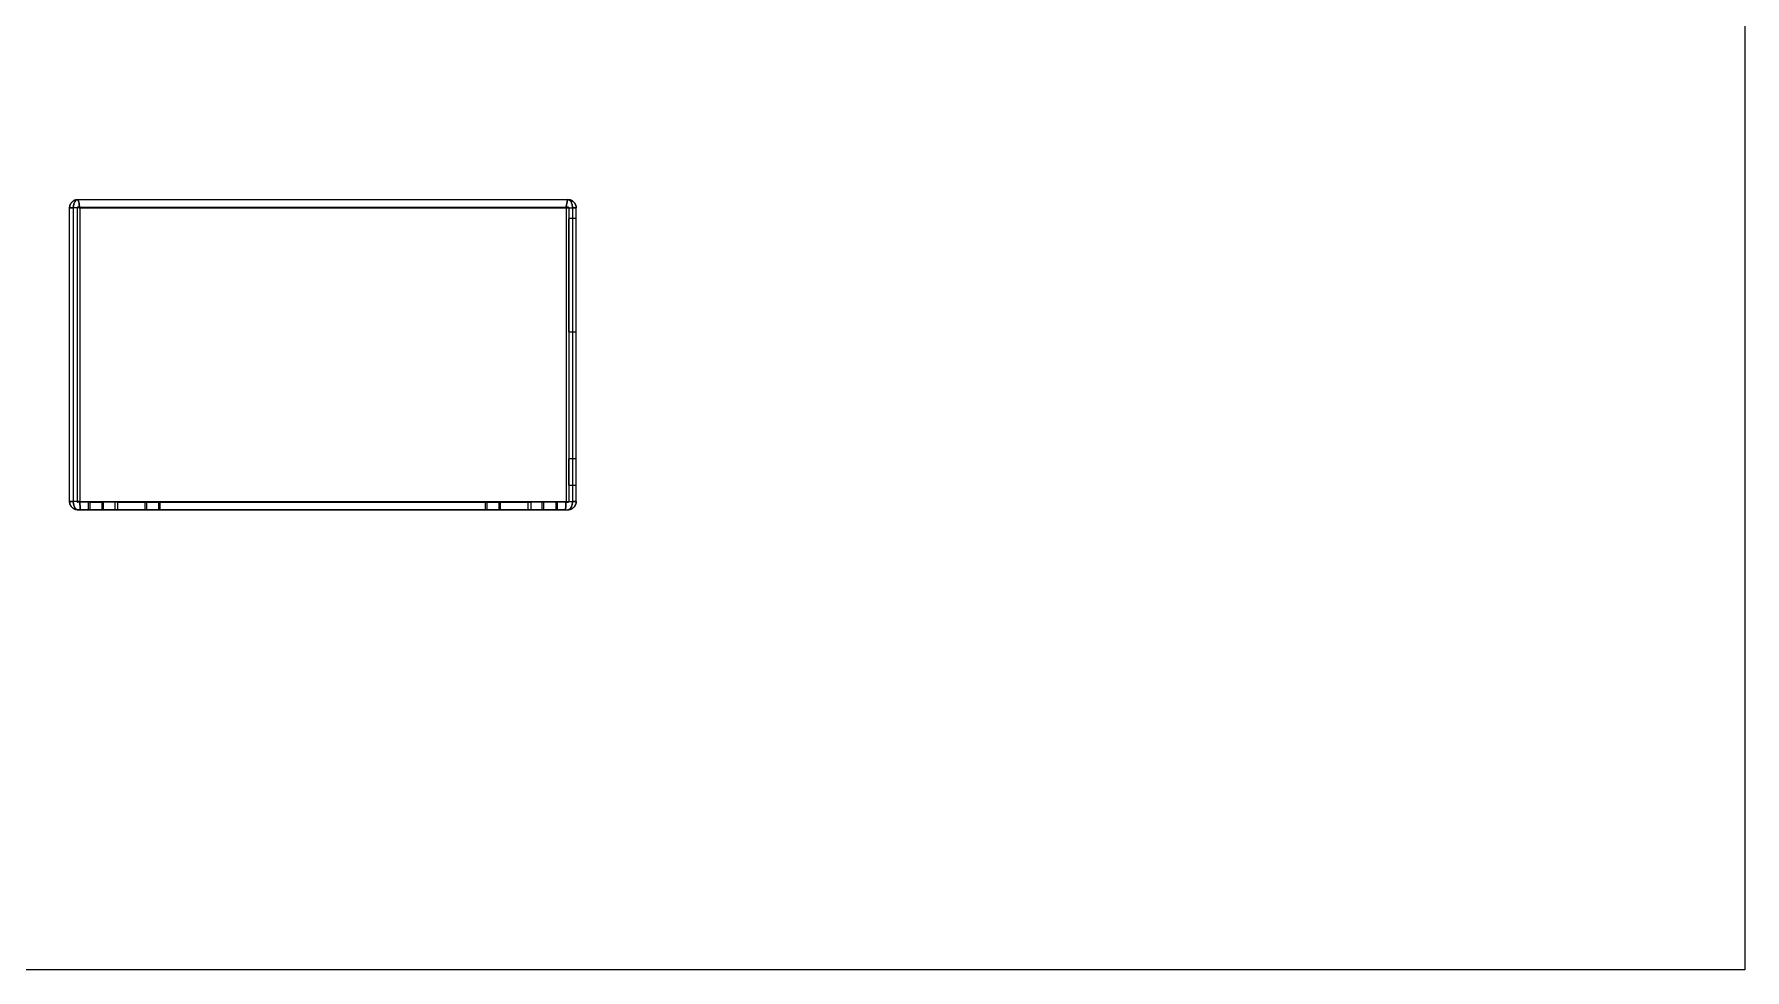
# Model space of a CAD drawing. Extents: x 315 to 565, y 50 to 191.
# Drawn here: x 474.8 to 565.3, y 50 to 99.5 of the extents above; entities that cross this region are included whole.
import ezdxf

# ---------------------------------------------------------------- set-up
doc = ezdxf.new("R2010")
doc.units = 0
doc.layers.get('0').update_dxf_attribs({"linetype": 'CONTINUOUS'})

msp = doc.modelspace()

# ---------------------------------------------------------------- linework, layer by layer
at = {"color": 7, "linetype": 'Continuous'}
for p, q in [((477.12257817, 90.75656723), (503.04257817, 90.75656723)), ((476.68257817, 74.79656723), (476.68257817, 90.31656723)), ((476.68257817, 90.31656723), (476.88257817, 90.31656723)), ((476.88257817, 90.31656723), (476.68257817, 90.31656723)), ((477.22399953, 90.31656723), (476.88257817, 90.31656723)), ((476.88257817, 90.31656723), (476.88257817, 74.79656723)), ((477.08257817, 90.31656723), (477.08257817, 74.79656723)), ((477.22399953, 90.31656723), (477.08257817, 90.31656723)), ((477.12257817, 90.35656723), (503.04257817, 90.35656723)), ((477.22399953, 90.31656723), (502.94115682, 90.31656723)), ((477.22399953, 90.31656723), (477.22399953, 74.79656723)), ((502.94115682, 90.31656723), (502.94115682, 74.79656723)), ((502.94115682, 90.31656723), (503.28257817, 90.31656723)), ((502.94115682, 90.31656723), (503.08257817, 90.31656723)), ((503.08257817, 90.31656723), (503.08257817, 74.79656723)), ((503.48257817, 89.75656723), (503.08257817, 89.75656723)), ((503.08257817, 83.75656723), (503.08257817, 89.74776463)), ((503.28257817, 90.31656723), (503.28257817, 74.79656723)), ((503.48257817, 90.31656723), (503.28257817, 90.31656723)), ((503.28257817, 90.31656723), (503.48257817, 90.31656723)), ((503.48257817, 74.79656723), (503.48257817, 90.31656723)), ((503.48257817, 83.75656723), (503.48257817, 89.74776463)), ((503.08257817, 83.75656723), (503.48257817, 83.75656723)), ((503.48257817, 77.05656723), (503.08257817, 77.05656723)), ((503.48257817, 77.05656723), (503.08257817, 77.05656723)), ((503.48257817, 77.05656723), (503.08257817, 77.05656723)), ((503.08257817, 75.65656723), (503.08257817, 77.04702014)), ((503.08257817, 75.65656723), (503.08257817, 77.04702014)), ((503.08257817, 75.65656723), (503.08257817, 77.04702014)), ((503.48257817, 75.65656723), (503.48257817, 77.04702014)), ((503.48257817, 75.65656723), (503.48257817, 77.04702014)), ((503.48257817, 75.65656723), (503.48257817, 77.04702014)), ((503.08257817, 75.65656723), (503.48257817, 75.65656723)), ((503.08257817, 75.65656723), (503.48257817, 75.65656723)), ((503.08257817, 75.65656723), (503.48257817, 75.65656723)), ((476.68257817, 74.79656723), (476.88257817, 74.79656723)), ((476.88257817, 74.79656723), (476.68257817, 74.79656723)), ((477.22399953, 74.79656723), (476.88257817, 74.79656723)), ((477.22399953, 74.79656723), (477.08257817, 74.79656723)), ((479.08257817, 74.75656723), (477.12257817, 74.75656723)), ((477.26399953, 74.75656723), (477.12257817, 74.75656723)), ((477.12257817, 74.35656723), (479.08257817, 74.35656723)), ((477.26399953, 74.35656723), (477.12257817, 74.35656723)), ((477.22399953, 74.79656723), (502.94115682, 74.79656723)), ((502.90115682, 74.75656723), (477.26399953, 74.75656723)), ((479.22399953, 74.75656723), (477.26399953, 74.75656723)), ((477.26399953, 74.35656723), (479.22399953, 74.35656723)), ((502.90115682, 74.35656723), (477.26399953, 74.35656723)), ((477.68257817, 74.35656723), (477.68257817, 74.75656723)), ((477.68257817, 74.35656723), (477.68257817, 74.75656723)), ((477.68257817, 74.35656723), (477.68257817, 74.75656723)), ((477.75257817, 74.75656723), (477.75257817, 74.35656723)), ((477.75257817, 74.75656723), (477.75257817, 74.35656723)), ((477.75257817, 74.75656723), (477.75257817, 74.35656723)), ((477.75257817, 74.75656723), (478.41257817, 74.75656723)), ((477.75257817, 74.75656723), (478.41257817, 74.75656723)), ((477.75257817, 74.75656723), (478.41257817, 74.75656723)), ((477.75257817, 74.35656723), (478.41257817, 74.35656723)), ((477.75257817, 74.35656723), (478.41257817, 74.35656723)), ((477.75257817, 74.35656723), (478.41257817, 74.35656723)), ((478.41257817, 74.35656723), (478.41257817, 74.75656723)), ((478.41257817, 74.35656723), (478.41257817, 74.75656723)), ((478.41257817, 74.35656723), (478.41257817, 74.75656723)), ((478.48257817, 74.35656723), (478.48257817, 74.75656723)), ((478.48257817, 74.35656723), (478.48257817, 74.75656723)), ((478.48257817, 74.35656723), (478.48257817, 74.75656723)), ((479.08257817, 74.75656723), (479.08257817, 74.35656723)), ((479.22399953, 74.75656723), (479.08257817, 74.75656723)), ((479.22399953, 74.35656723), (479.08257817, 74.35656723)), ((479.22399953, 74.75656723), (500.94115682, 74.75656723)), ((479.22399953, 74.75656723), (479.22399953, 74.35656723)), ((479.22399953, 74.35656723), (500.94115682, 74.35656723)), ((480.68257817, 74.35656723), (480.68257817, 74.75656723)), ((480.68257817, 74.35656723), (480.68257817, 74.75656723)), ((480.75257817, 74.75656723), (480.75257817, 74.35656723)), ((480.75257817, 74.75656723), (480.75257817, 74.35656723)), ((480.75257817, 74.75656723), (481.41257817, 74.75656723)), ((480.75257817, 74.75656723), (481.41257817, 74.75656723)), ((480.75257817, 74.35656723), (481.41257817, 74.35656723)), ((480.75257817, 74.35656723), (481.41257817, 74.35656723)), ((481.41257817, 74.35656723), (481.41257817, 74.75656723)), ((481.41257817, 74.35656723), (481.41257817, 74.75656723)), ((481.48257817, 74.35656723), (481.48257817, 74.75656723)), ((481.48257817, 74.35656723), (481.48257817, 74.75656723)), ((498.68257817, 74.35656723), (498.68257817, 74.75656723)), ((498.68257817, 74.35656723), (498.68257817, 74.75656723)), ((498.75257817, 74.75656723), (498.75257817, 74.35656723)), ((498.75257817, 74.75656723), (498.75257817, 74.35656723)), ((498.75257817, 74.75656723), (499.41257817, 74.75656723)), ((498.75257817, 74.75656723), (499.41257817, 74.75656723)), ((498.75257817, 74.35656723), (499.41257817, 74.35656723)), ((498.75257817, 74.35656723), (499.41257817, 74.35656723)), ((499.41257817, 74.35656723), (499.41257817, 74.75656723)), ((499.41257817, 74.35656723), (499.41257817, 74.75656723)), ((499.48257817, 74.35656723), (499.48257817, 74.75656723)), ((499.48257817, 74.35656723), (499.48257817, 74.75656723)), ((502.90115682, 74.75656723), (500.94115682, 74.75656723)), ((500.94115682, 74.35656723), (500.94115682, 74.75656723)), ((500.94115682, 74.75656723), (501.08257817, 74.75656723)), ((500.94115682, 74.35656723), (502.90115682, 74.35656723)), ((500.94115682, 74.35656723), (501.08257817, 74.35656723)), ((503.04257817, 74.75656723), (501.08257817, 74.75656723)), ((501.08257817, 74.75656723), (501.08257817, 74.35656723)), ((501.08257817, 74.35656723), (503.04257817, 74.35656723)), ((501.68257817, 74.35656723), (501.68257817, 74.75656723)), ((501.68257817, 74.35656723), (501.68257817, 74.75656723)), ((501.68257817, 74.35656723), (501.68257817, 74.75656723)), ((501.75257817, 74.75656723), (501.75257817, 74.35656723)), ((501.75257817, 74.75656723), (501.75257817, 74.35656723)), ((501.75257817, 74.75656723), (501.75257817, 74.35656723)), ((502.41257817, 74.75656723), (501.75257817, 74.75656723)), ((502.41257817, 74.75656723), (501.75257817, 74.75656723)), ((502.41257817, 74.75656723), (501.75257817, 74.75656723)), ((501.75257817, 74.35656723), (502.41257817, 74.35656723)), ((501.75257817, 74.35656723), (502.41257817, 74.35656723)), ((501.75257817, 74.35656723), (502.41257817, 74.35656723)), ((502.41257817, 74.35656723), (502.41257817, 74.75656723)), ((502.41257817, 74.35656723), (502.41257817, 74.75656723)), ((502.41257817, 74.35656723), (502.41257817, 74.75656723)), ((502.48257817, 74.35656723), (502.48257817, 74.75656723)), ((502.48257817, 74.35656723), (502.48257817, 74.75656723)), ((502.48257817, 74.35656723), (502.48257817, 74.75656723)), ((502.90115682, 74.75656723), (503.04257817, 74.75656723)), ((502.90115682, 74.35656723), (503.04257817, 74.35656723)), ((502.94115682, 74.79656723), (503.28257817, 74.79656723)), ((502.94115682, 74.79656723), (503.08257817, 74.79656723)), ((503.48257817, 74.79656723), (503.28257817, 74.79656723)), ((503.28257817, 74.79656723), (503.48257817, 74.79656723))]:
    msp.add_line(p, q, dxfattribs=at)
msp.add_lwpolyline([(314.63099526, 190.66092236), (565.27785254, 190.66092236), (565.27785254, 50.02356472), (314.63099526, 50.02356472)], close=True)
for points, knots in [([(476.68257817, 90.31656723), (476.68257817, 90.34742778), (476.685876, 90.37833454), (476.69874894, 90.43862328), (476.70812342, 90.46732501), (476.73236176, 90.52203872), (476.74739793, 90.54825904), (476.78165337, 90.59624871), (476.80068044, 90.61789289), (476.84218254, 90.65682897), (476.86476185, 90.67419015), (476.9123829, 90.70411101), (476.93708542, 90.7165022), (477.01368631, 90.7463758), (477.06826625, 90.75656723), (477.12257817, 90.75656723)], [0, 0, 0, 0, 0.125, 0.125, 0.25, 0.25, 0.375, 0.375, 0.5, 0.5, 0.625, 0.625, 0.75, 0.75, 1, 1, 1, 1]), ([(477.12257817, 90.75656723), (477.06799525, 90.75656723), (477.01511604, 90.74679566), (476.91199187, 90.70685121), (476.86358631, 90.676773), (476.78038328, 90.59898525), (476.74458376, 90.54957508), (476.69602709, 90.44007218), (476.68257817, 90.3785963), (476.68257817, 90.31656723)], [0, 0, 0, 0, 0.25, 0.25, 0.5, 0.5, 0.75, 0.75, 1, 1, 1, 1]), ([(477.12257817, 90.75656723), (477.09311088, 90.75656723), (477.06371677, 90.74679566), (477.00786872, 90.70685121), (476.98113388, 90.676773), (476.9360099, 90.59898525), (476.91628763, 90.54957508), (476.88998561, 90.44007218), (476.88257864, 90.3785963), (476.88257817, 90.31656723)], [0, 0, 0, 0, 0.25, 0.25, 0.5, 0.5, 0.75, 0.75, 1, 1, 1, 1]), ([(476.88257817, 90.31656723), (476.8825784, 90.34742778), (476.88437433, 90.37833454), (476.89143273, 90.43862328), (476.89653824, 90.46732501), (476.90966694, 90.52203872), (476.91792074, 90.54825904), (476.93669737, 90.59624871), (476.94702041, 90.61789289), (476.96952328, 90.65682897), (476.98192284, 90.67419015), (477.00802747, 90.70411101), (477.02146297, 90.7165022), (477.0629336, 90.7463758), (477.09325718, 90.75656723), (477.12257817, 90.75656723)], [0, 0, 0, 0, 0.125, 0.125, 0.25, 0.25, 0.375, 0.375, 0.5, 0.5, 0.625, 0.625, 0.75, 0.75, 1, 1, 1, 1]), ([(503.48257817, 90.31656723), (503.48257817, 90.34742778), (503.47928034, 90.37833454), (503.4664074, 90.43862328), (503.45703293, 90.46732501), (503.43279459, 90.52203872), (503.41775842, 90.54825904), (503.38350298, 90.59624871), (503.36447591, 90.61789289), (503.32297381, 90.65682897), (503.3003945, 90.67419015), (503.25277345, 90.70411101), (503.22807093, 90.7165022), (503.15147003, 90.7463758), (503.0968901, 90.75656723), (503.04257817, 90.75656723)], [0, 0, 0, 0, 0.125, 0.125, 0.25, 0.25, 0.375, 0.375, 0.5, 0.5, 0.625, 0.625, 0.75, 0.75, 1, 1, 1, 1]), ([(503.04257817, 90.75656723), (503.07204547, 90.75656723), (503.10143958, 90.74679566), (503.15728763, 90.70685121), (503.18402247, 90.676773), (503.22914645, 90.59898525), (503.24886872, 90.54957508), (503.27517074, 90.44007218), (503.28257771, 90.3785963), (503.28257817, 90.31656723)], [0, 0, 0, 0, 0.25, 0.25, 0.5, 0.5, 0.75, 0.75, 1, 1, 1, 1]), ([(503.28257817, 90.31656723), (503.28257794, 90.34742778), (503.28078202, 90.37833454), (503.27372362, 90.43862328), (503.26861811, 90.46732501), (503.25548941, 90.52203872), (503.24723561, 90.54825904), (503.22845898, 90.59624871), (503.21813593, 90.61789289), (503.19563307, 90.65682897), (503.18323351, 90.67419015), (503.15712888, 90.70411101), (503.14369337, 90.7165022), (503.10222275, 90.7463758), (503.07189917, 90.75656723), (503.04257817, 90.75656723)], [0, 0, 0, 0, 0.125, 0.125, 0.25, 0.25, 0.375, 0.375, 0.5, 0.5, 0.625, 0.625, 0.75, 0.75, 1, 1, 1, 1]), ([(503.04257817, 90.75656723), (503.0971611, 90.75656723), (503.15004031, 90.74679566), (503.25316448, 90.70685121), (503.30157004, 90.676773), (503.38477307, 90.59898525), (503.42057259, 90.54957508), (503.46912926, 90.44007218), (503.48257817, 90.3785963), (503.48257817, 90.31656723)], [0, 0, 0, 0, 0.25, 0.25, 0.5, 0.5, 0.75, 0.75, 1, 1, 1, 1]), ([(477.08257817, 90.31656723), (477.08257817, 90.32945889), (477.08899528, 90.34060204), (477.10449745, 90.35358036), (477.11361428, 90.35656723), (477.12257817, 90.35656723)], [0, 0, 0, 0, 0.5, 0.5, 1, 1, 1, 1]), ([(477.08257817, 90.31656723), (477.08257817, 90.32945889), (477.08899528, 90.34060204), (477.10449745, 90.35358036), (477.11361428, 90.35656723), (477.12257817, 90.35656723)], [0, 0, 0, 0, 0.5, 0.5, 1, 1, 1, 1]), ([(503.08257817, 90.31656723), (503.08257817, 90.32945889), (503.07616107, 90.34060204), (503.0606589, 90.35358036), (503.05154207, 90.35656723), (503.04257817, 90.35656723)], [0, 0, 0, 0, 0.5, 0.5, 1, 1, 1, 1]), ([(503.08257817, 90.31656723), (503.08257817, 90.32945889), (503.07616107, 90.34060204), (503.0606589, 90.35358036), (503.05154207, 90.35656723), (503.04257817, 90.35656723)], [0, 0, 0, 0, 0.5, 0.5, 1, 1, 1, 1]), ([(477.12257817, 74.35656723), (477.06799525, 74.35656723), (477.01511604, 74.3663388), (476.91199187, 74.40628324), (476.86358631, 74.43636145), (476.78038328, 74.51414921), (476.74458376, 74.56355938), (476.69602709, 74.67306227), (476.68257817, 74.73453815), (476.68257817, 74.79656723)], [0, 0, 0, 0, 0.25, 0.25, 0.5, 0.5, 0.75, 0.75, 1, 1, 1, 1]), ([(476.68257817, 74.79656723), (476.68257817, 74.76570667), (476.685876, 74.73479991), (476.69874894, 74.67451118), (476.70812342, 74.64580945), (476.73236176, 74.59109573), (476.74739793, 74.56487541), (476.78165337, 74.51688574), (476.80068044, 74.49524157), (476.84218254, 74.45630548), (476.86476185, 74.43894431), (476.9123829, 74.40902344), (476.93708542, 74.39663225), (477.01368631, 74.36675865), (477.06826625, 74.35656723), (477.12257817, 74.35656723)], [0, 0, 0, 0, 0.125, 0.125, 0.25, 0.25, 0.375, 0.375, 0.5, 0.5, 0.625, 0.625, 0.75, 0.75, 1, 1, 1, 1]), ([(476.88257817, 74.79656723), (476.8825784, 74.76570667), (476.88437433, 74.73479991), (476.89143273, 74.67451118), (476.89653824, 74.64580945), (476.90966694, 74.59109573), (476.91792074, 74.56487541), (476.93669737, 74.51688574), (476.94702041, 74.49524157), (476.96952328, 74.45630548), (476.98192284, 74.43894431), (477.00802747, 74.40902344), (477.02146297, 74.39663225), (477.0629336, 74.36675865), (477.09325718, 74.35656723), (477.12257817, 74.35656723)], [0, 0, 0, 0, 0.125, 0.125, 0.25, 0.25, 0.375, 0.375, 0.5, 0.5, 0.625, 0.625, 0.75, 0.75, 1, 1, 1, 1]), ([(477.12257817, 74.35656723), (477.09311088, 74.35656723), (477.06371677, 74.3663388), (477.00786872, 74.40628324), (476.98113388, 74.43636145), (476.9360099, 74.51414921), (476.91628763, 74.56355938), (476.88998561, 74.67306227), (476.88257864, 74.73453815), (476.88257817, 74.79656723)], [0, 0, 0, 0, 0.25, 0.25, 0.5, 0.5, 0.75, 0.75, 1, 1, 1, 1]), ([(477.08257817, 74.79656723), (477.08257817, 74.78367595), (477.08899489, 74.77253304), (477.10449645, 74.75955463), (477.11361455, 74.75656723), (477.12257817, 74.75656723)], [0, 0, 0, 0, 0.5, 0.5, 1, 1, 1, 1]), ([(477.08257817, 74.79656723), (477.08257817, 74.78367595), (477.08899489, 74.77253304), (477.10449645, 74.75955463), (477.11361455, 74.75656723), (477.12257817, 74.75656723)], [0, 0, 0, 0, 0.5, 0.5, 1, 1, 1, 1]), ([(503.08257817, 74.79656723), (503.08257817, 74.78367556), (503.07616107, 74.77253241), (503.0606589, 74.75955409), (503.05154207, 74.75656723), (503.04257817, 74.75656723)], [0, 0, 0, 0, 0.5, 0.5, 1, 1, 1, 1]), ([(503.04257817, 74.35656723), (503.0971611, 74.35656723), (503.15004031, 74.3663388), (503.25316448, 74.40628324), (503.30157004, 74.43636145), (503.38477307, 74.51414921), (503.42057259, 74.56355938), (503.46912926, 74.67306227), (503.48257817, 74.73453815), (503.48257817, 74.79656723)], [0, 0, 0, 0, 0.25, 0.25, 0.5, 0.5, 0.75, 0.75, 1, 1, 1, 1]), ([(503.28257817, 74.79656723), (503.28257794, 74.76570667), (503.28078202, 74.73479991), (503.27372362, 74.67451118), (503.26861811, 74.64580945), (503.25548941, 74.59109573), (503.24723561, 74.56487541), (503.22845898, 74.51688574), (503.21813593, 74.49524157), (503.19563307, 74.45630548), (503.18323351, 74.43894431), (503.15712888, 74.40902344), (503.14369337, 74.39663225), (503.10222275, 74.36675865), (503.07189917, 74.35656723), (503.04257817, 74.35656723)], [0, 0, 0, 0, 0.125, 0.125, 0.25, 0.25, 0.375, 0.375, 0.5, 0.5, 0.625, 0.625, 0.75, 0.75, 1, 1, 1, 1]), ([(503.08257817, 74.79656723), (503.08257817, 74.78367595), (503.07616146, 74.77253304), (503.0606599, 74.75955463), (503.0515418, 74.75656723), (503.04257817, 74.75656723)], [0, 0, 0, 0, 0.5, 0.5, 1, 1, 1, 1]), ([(503.04257817, 74.35656723), (503.07204547, 74.35656723), (503.10143958, 74.3663388), (503.15728763, 74.40628324), (503.18402247, 74.43636145), (503.22914645, 74.51414921), (503.24886872, 74.56355938), (503.27517074, 74.67306227), (503.28257771, 74.73453815), (503.28257817, 74.79656723)], [0, 0, 0, 0, 0.25, 0.25, 0.5, 0.5, 0.75, 0.75, 1, 1, 1, 1]), ([(503.48257817, 74.79656723), (503.48257817, 74.76570667), (503.47928034, 74.73479991), (503.4664074, 74.67451118), (503.45703293, 74.64580945), (503.43279459, 74.59109573), (503.41775842, 74.56487541), (503.38350298, 74.51688574), (503.36447591, 74.49524157), (503.32297381, 74.45630548), (503.3003945, 74.43894431), (503.25277345, 74.40902344), (503.22807093, 74.39663225), (503.15147003, 74.36675865), (503.0968901, 74.35656723), (503.04257817, 74.35656723)], [0, 0, 0, 0, 0.125, 0.125, 0.25, 0.25, 0.375, 0.375, 0.5, 0.5, 0.625, 0.625, 0.75, 0.75, 1, 1, 1, 1])]:
    msp.add_open_spline(points, degree=3, knots=knots, dxfattribs=at)
for points in [[(476.71607118, 90.48494794), (476.6940302, 90.43173629), (476.68257817, 90.37416309), (476.68257817, 90.31656723)], [(476.68257817, 90.31656723), (476.68257817, 90.37416309), (476.6940302, 90.43173629), (476.71607118, 90.48494794)], [(476.71607118, 90.48494794), (476.73811216, 90.53815958), (476.77072476, 90.58696778), (476.81145119, 90.62769421)], [(476.81145119, 90.62769421), (476.77072476, 90.58696778), (476.73811216, 90.53815958), (476.71607118, 90.48494794)], [(476.81145119, 90.62769421), (476.85217762, 90.66842064), (476.90098582, 90.70103324), (476.95419746, 90.72307422)], [(476.95419746, 90.72307422), (476.90098582, 90.70103324), (476.85217762, 90.66842064), (476.81145119, 90.62769421)], [(476.95419746, 90.72307422), (477.00740911, 90.7451152), (477.06498231, 90.75656723), (477.12257817, 90.75656723)], [(477.12257817, 90.75656723), (477.06498231, 90.75656723), (477.00740911, 90.7451152), (476.95419746, 90.72307422)], [(477.12257817, 90.75656723), (477.13102995, 90.75656723), (477.13948173, 90.7451152), (477.14793351, 90.72307422)], [(477.14793351, 90.72307422), (477.13948173, 90.7451152), (477.13102995, 90.75656723), (477.12257817, 90.75656723)], [(477.14793351, 90.72307422), (477.15638529, 90.70103324), (477.16483707, 90.66842064), (477.17328885, 90.62769421)], [(477.17328885, 90.62769421), (477.16483707, 90.66842064), (477.15638529, 90.70103324), (477.14793351, 90.72307422)], [(477.17328885, 90.62769421), (477.18174063, 90.58696778), (477.19019241, 90.53815958), (477.19864419, 90.48494794)], [(477.19864419, 90.48494794), (477.19019241, 90.53815958), (477.18174063, 90.58696778), (477.17328885, 90.62769421)], [(477.19864419, 90.48494794), (477.20709597, 90.43173629), (477.21554775, 90.37416309), (477.22399953, 90.31656723)], [(477.22399953, 90.31656723), (477.21554775, 90.37416309), (477.20709597, 90.43173629), (477.19864419, 90.48494794)], [(502.94115682, 90.31656723), (502.9496086, 90.37416309), (502.95806038, 90.43173629), (502.96651216, 90.48494794)], [(502.96651216, 90.48494794), (502.95806038, 90.43173629), (502.9496086, 90.37416309), (502.94115682, 90.31656723)], [(502.96651216, 90.48494794), (502.97496394, 90.53815958), (502.98341572, 90.58696778), (502.9918675, 90.62769421)], [(502.9918675, 90.62769421), (502.98341572, 90.58696778), (502.97496394, 90.53815958), (502.96651216, 90.48494794)], [(502.9918675, 90.62769421), (503.00031928, 90.66842064), (503.00877106, 90.70103324), (503.01722284, 90.72307422)], [(503.01722284, 90.72307422), (503.00877106, 90.70103324), (503.00031928, 90.66842064), (502.9918675, 90.62769421)], [(503.01722284, 90.72307422), (503.02567462, 90.7451152), (503.03412639, 90.75656723), (503.04257817, 90.75656723)], [(503.04257817, 90.75656723), (503.03412639, 90.75656723), (503.02567462, 90.7451152), (503.01722284, 90.72307422)], [(503.21095888, 90.72307422), (503.15774724, 90.7451152), (503.10017404, 90.75656723), (503.04257817, 90.75656723)], [(503.04257817, 90.75656723), (503.10017404, 90.75656723), (503.15774724, 90.7451152), (503.21095888, 90.72307422)], [(503.35370516, 90.62769421), (503.31297873, 90.66842064), (503.26417053, 90.70103324), (503.21095888, 90.72307422)], [(503.21095888, 90.72307422), (503.26417053, 90.70103324), (503.31297873, 90.66842064), (503.35370516, 90.62769421)], [(503.44908517, 90.48494794), (503.42704419, 90.53815958), (503.39443159, 90.58696778), (503.35370516, 90.62769421)], [(503.35370516, 90.62769421), (503.39443159, 90.58696778), (503.42704419, 90.53815958), (503.44908517, 90.48494794)], [(503.44908517, 90.48494794), (503.47112615, 90.43173629), (503.48257817, 90.37416309), (503.48257817, 90.31656723)], [(503.48257817, 90.31656723), (503.48257817, 90.37416309), (503.47112615, 90.43173629), (503.44908517, 90.48494794)], [(477.08257817, 90.31656723), (477.08257817, 90.32180321), (477.08361927, 90.32703714), (477.08562299, 90.33187456)], [(477.08334662, 90.32437009), (477.08283597, 90.32180264), (477.08257817, 90.31918497), (477.08257817, 90.31656723)], [(477.08526654, 90.33098394), (477.08443813, 90.32883995), (477.08379498, 90.32662441), (477.08334662, 90.32437009)], [(477.08562299, 90.33187456), (477.08550062, 90.33157913), (477.08538179, 90.33128223), (477.08526654, 90.33098394)], [(477.09498395, 90.34552511), (477.09096066, 90.34169128), (477.08774973, 90.33700897), (477.08562299, 90.33187456)], [(477.08562299, 90.33187456), (477.08662491, 90.33429341), (477.08786505, 90.33661351), (477.08931963, 90.3387904)], [(477.08931963, 90.3387904), (477.09059902, 90.34070509), (477.09204414, 90.342509), (477.09363354, 90.34417535)], [(477.09363354, 90.34417535), (477.09757139, 90.34830383), (477.10240358, 90.35157489), (477.10769955, 90.35369709)], [(477.10035483, 90.34982565), (477.09844552, 90.34854985), (477.09664637, 90.34710924), (477.09498395, 90.34552511)], [(477.10727084, 90.35352241), (477.10485193, 90.35252046), (477.10253177, 90.35128029), (477.10035483, 90.34982565)], [(477.12257817, 90.35656723), (477.11734219, 90.35656723), (477.11210826, 90.35552613), (477.10727084, 90.35352241)], [(477.10769955, 90.35369709), (477.10998644, 90.35461349), (477.1123582, 90.35531799), (477.11477452, 90.35579863)], [(477.11477452, 90.35579863), (477.11734223, 90.35630938), (477.11996017, 90.35656723), (477.12257817, 90.35656723)], [(477.12257817, 90.35656723), (477.13102995, 90.35656723), (477.13948173, 90.35552613), (477.14793351, 90.35352241)], [(477.13525591, 90.35579863), (477.13103, 90.35630938), (477.12680408, 90.35656723), (477.12257817, 90.35656723)], [(477.14718625, 90.35369709), (477.14320947, 90.35461349), (477.13923269, 90.35531799), (477.13525591, 90.35579863)], [(477.17481448, 90.34417535), (477.16560507, 90.34830383), (477.15639566, 90.35157489), (477.14718625, 90.35369709)], [(477.14793351, 90.35352241), (477.15215975, 90.35252046), (477.15638599, 90.35128029), (477.16061223, 90.34982565)], [(477.16061223, 90.34982565), (477.1643189, 90.34854985), (477.16802556, 90.34710924), (477.17173223, 90.34552511)], [(477.17173223, 90.34552511), (477.18070289, 90.34169128), (477.18967354, 90.33700897), (477.19864419, 90.33187456)], [(477.18596582, 90.3387904), (477.18224871, 90.34070509), (477.17853159, 90.342509), (477.17481448, 90.34417535)], [(477.19864419, 90.33187456), (477.19441807, 90.33429341), (477.19019195, 90.33661351), (477.18596582, 90.3387904)], [(477.19864419, 90.33187456), (477.19916037, 90.33157913), (477.19967654, 90.33128223), (477.20019271, 90.33098394)], [(477.22399953, 90.31656723), (477.21554775, 90.32180321), (477.20709597, 90.32703714), (477.19864419, 90.33187456)], [(477.20019271, 90.33098394), (477.20390284, 90.32883995), (477.20761296, 90.32662441), (477.21132309, 90.32437009)], [(477.21132309, 90.32437009), (477.21554857, 90.32180264), (477.21977405, 90.31918497), (477.22399953, 90.31656723)], [(502.94115682, 90.31656723), (502.9496086, 90.32180321), (502.95806038, 90.32703714), (502.96651216, 90.33187456)], [(502.95383326, 90.32437009), (502.94960778, 90.32180264), (502.9453823, 90.31918497), (502.94115682, 90.31656723)], [(502.96496363, 90.33098394), (502.96125351, 90.32883995), (502.95754339, 90.32662441), (502.95383326, 90.32437009)], [(502.96651216, 90.33187456), (502.96599598, 90.33157913), (502.96547981, 90.33128223), (502.96496363, 90.33098394)], [(502.99342412, 90.34552511), (502.98445346, 90.34169128), (502.97548281, 90.33700897), (502.96651216, 90.33187456)], [(502.96651216, 90.33187456), (502.97073828, 90.33429341), (502.9749644, 90.33661351), (502.97919053, 90.3387904)], [(502.97919053, 90.3387904), (502.98290764, 90.34070509), (502.98662476, 90.342509), (502.99034187, 90.34417535)], [(502.99034187, 90.34417535), (502.99955128, 90.34830383), (503.00876069, 90.35157489), (503.0179701, 90.35369709)], [(503.00454412, 90.34982565), (503.00083745, 90.34854985), (502.99713079, 90.34710924), (502.99342412, 90.34552511)], [(503.01722284, 90.35352241), (503.0129966, 90.35252046), (503.00877036, 90.35128029), (503.00454412, 90.34982565)], [(503.04257817, 90.35656723), (503.03412639, 90.35656723), (503.02567462, 90.35552613), (503.01722284, 90.35352241)], [(503.0179701, 90.35369709), (503.02194688, 90.35461349), (503.02592366, 90.35531799), (503.02990044, 90.35579863)], [(503.02990044, 90.35579863), (503.03412635, 90.35630938), (503.03835226, 90.35656723), (503.04257817, 90.35656723)], [(503.04257817, 90.35656723), (503.04781416, 90.35656723), (503.05304809, 90.35552613), (503.05788551, 90.35352241)], [(503.05038182, 90.35579863), (503.04781412, 90.35630938), (503.04519618, 90.35656723), (503.04257817, 90.35656723)], [(503.0574568, 90.35369709), (503.0551699, 90.35461349), (503.05279815, 90.35531799), (503.05038182, 90.35579863)], [(503.07152281, 90.34417535), (503.06758496, 90.34830383), (503.06275277, 90.35157489), (503.0574568, 90.35369709)], [(503.05788551, 90.35352241), (503.06030442, 90.35252046), (503.06262458, 90.35128029), (503.06480152, 90.34982565)], [(503.06480152, 90.34982565), (503.06671083, 90.34854985), (503.06850998, 90.34710924), (503.0701724, 90.34552511)], [(503.0701724, 90.34552511), (503.07419569, 90.34169128), (503.07740662, 90.33700897), (503.07953336, 90.33187456)], [(503.07583672, 90.3387904), (503.07455733, 90.34070509), (503.07311221, 90.342509), (503.07152281, 90.34417535)], [(503.07953336, 90.33187456), (503.07853144, 90.33429341), (503.0772913, 90.33661351), (503.07583672, 90.3387904)], [(503.08257817, 90.31656723), (503.08257817, 90.32180321), (503.08153708, 90.32703714), (503.07953336, 90.33187456)], [(503.07953336, 90.33187456), (503.07965573, 90.33157913), (503.07977456, 90.33128223), (503.07988981, 90.33098394)], [(503.07988981, 90.33098394), (503.08071822, 90.32883995), (503.08136137, 90.32662441), (503.08180973, 90.32437009)], [(503.08180973, 90.32437009), (503.08232038, 90.32180264), (503.08257817, 90.31918497), (503.08257817, 90.31656723)], [(476.71607118, 74.62818652), (476.6940302, 74.68139816), (476.68257817, 74.73897136), (476.68257817, 74.79656723)], [(476.68257817, 74.79656723), (476.68257817, 74.73897136), (476.6940302, 74.68139816), (476.71607118, 74.62818652)], [(476.81145119, 74.48544024), (476.77072476, 74.52616667), (476.73811216, 74.57497487), (476.71607118, 74.62818652)], [(476.71607118, 74.62818652), (476.73811216, 74.57497487), (476.77072476, 74.52616667), (476.81145119, 74.48544024)], [(476.95419746, 74.39006023), (476.90098582, 74.41210121), (476.85217762, 74.44471382), (476.81145119, 74.48544024)], [(476.81145119, 74.48544024), (476.85217762, 74.44471382), (476.90098582, 74.41210121), (476.95419746, 74.39006023)], [(477.12257817, 74.35656723), (477.06498231, 74.35656723), (477.00740911, 74.36801925), (476.95419746, 74.39006023)], [(476.95419746, 74.39006023), (477.00740911, 74.36801925), (477.06498231, 74.35656723), (477.12257817, 74.35656723)], [(477.08257817, 74.79656723), (477.08257817, 74.79394926), (477.08283601, 74.79133136), (477.08334675, 74.78876369)], [(477.08334675, 74.78876369), (477.08283601, 74.79133136), (477.08257817, 74.79394926), (477.08257817, 74.79656723)], [(477.08334675, 74.78876369), (477.08385749, 74.78619598), (477.08462112, 74.78367862), (477.08562299, 74.78125989)], [(477.08562299, 74.78125989), (477.08462112, 74.78367862), (477.08385749, 74.78619598), (477.08334675, 74.78876369)], [(477.08562299, 74.78125989), (477.08662473, 74.77884148), (477.0878646, 74.77652179), (477.08931884, 74.77434524)], [(477.08931986, 74.77434372), (477.08786518, 74.7765207), (477.08662496, 74.77884092), (477.08562299, 74.78125989)], [(477.08931884, 74.77434524), (477.09077345, 74.77216815), (477.09244247, 74.77013439), (477.0942939, 74.76828295)], [(477.0942939, 74.76828295), (477.0924429, 74.77013396), (477.09077423, 74.7721672), (477.08931986, 74.77434372)], [(477.0942939, 74.76828295), (477.09614491, 74.76643195), (477.09817815, 74.76476328), (477.10035467, 74.76330891)], [(477.10035619, 74.76330789), (477.0981791, 74.7647625), (477.09614534, 74.76643152), (477.0942939, 74.76828295)], [(477.10035467, 74.76330891), (477.10253165, 74.76185423), (477.10485187, 74.76061401), (477.10727084, 74.75961204)], [(477.10727084, 74.75961204), (477.10485243, 74.76061378), (477.10253273, 74.76185365), (477.10035619, 74.76330789)], [(477.10727084, 74.75961204), (477.10968946, 74.75861022), (477.11220668, 74.75784662), (477.11477427, 74.75733587)], [(477.11477517, 74.75733569), (477.11220727, 74.75784644), (477.10968974, 74.7586101), (477.10727084, 74.75961204)], [(477.11477427, 74.75733587), (477.11734205, 74.75682509), (477.11996008, 74.75656723), (477.12257817, 74.75656723)], [(477.12257817, 74.75656723), (477.11996039, 74.75656723), (477.11734267, 74.75682503), (477.11477517, 74.75733569)], [(477.23399953, 74.62818652), (477.2306662, 74.68139816), (477.22733286, 74.73897136), (477.22399953, 74.79656723)], [(477.22899948, 74.78876369), (477.22733283, 74.79133136), (477.22566618, 74.79394926), (477.22399953, 74.79656723)], [(477.22399953, 74.79656723), (477.22733286, 74.73897136), (477.2306662, 74.68139816), (477.23399953, 74.62818652)], [(477.22399953, 74.79656723), (477.22566618, 74.79394926), (477.22733283, 74.79133136), (477.22899948, 74.78876369)], [(477.22899948, 74.78876369), (477.23066616, 74.78619598), (477.23233285, 74.78367862), (477.23399953, 74.78125989)], [(477.23399953, 74.78125989), (477.23233285, 74.78367862), (477.23066616, 74.78619598), (477.22899948, 74.78876369)], [(477.23900006, 74.77434372), (477.23733322, 74.7765207), (477.23566638, 74.77884092), (477.23399953, 74.78125989)], [(477.23399953, 74.78125989), (477.23566599, 74.77884148), (477.23733244, 74.77652179), (477.2389989, 74.77434524)], [(477.24399953, 74.48544024), (477.2406662, 74.52616667), (477.23733286, 74.57497487), (477.23399953, 74.62818652)], [(477.23399953, 74.62818652), (477.23733286, 74.57497487), (477.2406662, 74.52616667), (477.24399953, 74.48544024)], [(477.2389989, 74.77434524), (477.24066578, 74.77216815), (477.24233265, 74.77013439), (477.24399953, 74.76828295)], [(477.24399953, 74.76828295), (477.24233304, 74.77013396), (477.24066655, 74.7721672), (477.23900006, 74.77434372)], [(477.24900016, 74.76330789), (477.24733329, 74.7647625), (477.24566641, 74.76643152), (477.24399953, 74.76828295)], [(477.24399953, 74.76828295), (477.24566602, 74.76643195), (477.24733251, 74.76476328), (477.248999, 74.76330891)], [(477.25399953, 74.39006023), (477.2506662, 74.41210121), (477.24733286, 74.44471382), (477.24399953, 74.48544024)], [(477.24399953, 74.48544024), (477.24733286, 74.44471382), (477.2506662, 74.41210121), (477.25399953, 74.39006023)], [(477.248999, 74.76330891), (477.25066584, 74.76185423), (477.25233269, 74.76061401), (477.25399953, 74.75961204)], [(477.25399953, 74.75961204), (477.25233307, 74.76061378), (477.25066662, 74.76185365), (477.24900016, 74.76330789)], [(477.25899993, 74.75733569), (477.25733313, 74.75784644), (477.25566633, 74.7586101), (477.25399953, 74.75961204)], [(477.25399953, 74.75961204), (477.25566613, 74.75861022), (477.25733274, 74.75784662), (477.25899934, 74.75733587)], [(477.26399953, 74.35656723), (477.2606662, 74.35656723), (477.25733286, 74.36801925), (477.25399953, 74.39006023)], [(477.25399953, 74.39006023), (477.25733286, 74.36801925), (477.2606662, 74.35656723), (477.26399953, 74.35656723)], [(477.25899934, 74.75733587), (477.26066607, 74.75682509), (477.2623328, 74.75656723), (477.26399953, 74.75656723)], [(477.26399953, 74.75656723), (477.262333, 74.75656723), (477.26066646, 74.75682503), (477.25899993, 74.75733569)], [(502.90615701, 74.75733587), (502.90449028, 74.75682509), (502.90282355, 74.75656723), (502.90115682, 74.75656723)], [(502.90115682, 74.75656723), (502.90282335, 74.75656723), (502.90448989, 74.75682503), (502.90615642, 74.75733569)], [(502.91115682, 74.39006023), (502.90782348, 74.36801925), (502.90449015, 74.35656723), (502.90115682, 74.35656723)], [(502.90115682, 74.35656723), (502.90449015, 74.35656723), (502.90782348, 74.36801925), (502.91115682, 74.39006023)], [(502.90615642, 74.75733569), (502.90782322, 74.75784644), (502.90949002, 74.7586101), (502.91115682, 74.75961204)], [(502.91115682, 74.75961204), (502.90949022, 74.75861022), (502.90782361, 74.75784662), (502.90615701, 74.75733587)], [(502.91615735, 74.76330891), (502.91449051, 74.76185423), (502.91282366, 74.76061401), (502.91115682, 74.75961204)], [(502.91115682, 74.75961204), (502.91282327, 74.76061378), (502.91448973, 74.76185365), (502.91615619, 74.76330789)], [(502.92115682, 74.48544024), (502.91782348, 74.44471382), (502.91449015, 74.41210121), (502.91115682, 74.39006023)], [(502.91115682, 74.39006023), (502.91449015, 74.41210121), (502.91782348, 74.44471382), (502.92115682, 74.48544024)], [(502.91615619, 74.76330789), (502.91782306, 74.7647625), (502.91948994, 74.76643152), (502.92115682, 74.76828295)], [(502.92115682, 74.76828295), (502.91949033, 74.76643195), (502.91782384, 74.76476328), (502.91615735, 74.76330891)], [(502.92615745, 74.77434524), (502.92449057, 74.77216815), (502.9228237, 74.77013439), (502.92115682, 74.76828295)], [(502.92115682, 74.76828295), (502.92282331, 74.77013396), (502.9244898, 74.7721672), (502.92615628, 74.77434372)], [(502.93115682, 74.62818652), (502.92782348, 74.57497487), (502.92449015, 74.52616667), (502.92115682, 74.48544024)], [(502.92115682, 74.48544024), (502.92449015, 74.52616667), (502.92782348, 74.57497487), (502.93115682, 74.62818652)], [(502.92615628, 74.77434372), (502.92782313, 74.7765207), (502.92948997, 74.77884092), (502.93115682, 74.78125989)], [(502.93115682, 74.78125989), (502.92949036, 74.77884148), (502.92782391, 74.77652179), (502.92615745, 74.77434524)], [(502.94115682, 74.79656723), (502.93782348, 74.73897136), (502.93449015, 74.68139816), (502.93115682, 74.62818652)], [(502.93115682, 74.62818652), (502.93449015, 74.68139816), (502.93782348, 74.73897136), (502.94115682, 74.79656723)], [(502.93615687, 74.78876369), (502.93449019, 74.78619598), (502.9328235, 74.78367862), (502.93115682, 74.78125989)], [(502.93115682, 74.78125989), (502.9328235, 74.78367862), (502.93449019, 74.78619598), (502.93615687, 74.78876369)], [(502.94115682, 74.79656723), (502.93949017, 74.79394926), (502.93782352, 74.79133136), (502.93615687, 74.78876369)], [(502.93615687, 74.78876369), (502.93782352, 74.79133136), (502.93949017, 74.79394926), (502.94115682, 74.79656723)], [(503.05038208, 74.75733587), (503.0478143, 74.75682509), (503.04519627, 74.75656723), (503.04257817, 74.75656723)], [(503.04257817, 74.75656723), (503.04519596, 74.75656723), (503.04781368, 74.75682503), (503.05038118, 74.75733569)], [(503.04257817, 74.35656723), (503.10017404, 74.35656723), (503.15774724, 74.36801925), (503.21095888, 74.39006023)], [(503.21095888, 74.39006023), (503.15774724, 74.36801925), (503.10017404, 74.35656723), (503.04257817, 74.35656723)], [(503.05038118, 74.75733569), (503.05294908, 74.75784644), (503.05546661, 74.7586101), (503.05788551, 74.75961204)], [(503.05788551, 74.75961204), (503.05546689, 74.75861022), (503.05294967, 74.75784662), (503.05038208, 74.75733587)], [(503.06480168, 74.76330891), (503.0626247, 74.76185423), (503.06030448, 74.76061401), (503.05788551, 74.75961204)], [(503.05788551, 74.75961204), (503.06030392, 74.76061378), (503.06262362, 74.76185365), (503.06480016, 74.76330789)], [(503.06480016, 74.76330789), (503.06697725, 74.7647625), (503.06901101, 74.76643152), (503.07086245, 74.76828295)], [(503.07086245, 74.76828295), (503.06901144, 74.76643195), (503.0669782, 74.76476328), (503.06480168, 74.76330891)], [(503.07583751, 74.77434524), (503.0743829, 74.77216815), (503.07271388, 74.77013439), (503.07086245, 74.76828295)], [(503.07086245, 74.76828295), (503.07271345, 74.77013396), (503.07438212, 74.7721672), (503.07583649, 74.77434372)], [(503.07583649, 74.77434372), (503.07729117, 74.7765207), (503.07853139, 74.77884092), (503.07953336, 74.78125989)], [(503.07953336, 74.78125989), (503.07853162, 74.77884148), (503.07729175, 74.77652179), (503.07583751, 74.77434524)], [(503.0818096, 74.78876369), (503.08129886, 74.78619598), (503.08053523, 74.78367862), (503.07953336, 74.78125989)], [(503.07953336, 74.78125989), (503.08053523, 74.78367862), (503.08129886, 74.78619598), (503.0818096, 74.78876369)], [(503.08257817, 74.79656723), (503.08257817, 74.79394926), (503.08232034, 74.79133136), (503.0818096, 74.78876369)], [(503.0818096, 74.78876369), (503.08232034, 74.79133136), (503.08257817, 74.79394926), (503.08257817, 74.79656723)], [(503.21095888, 74.39006023), (503.26417053, 74.41210121), (503.31297873, 74.44471382), (503.35370516, 74.48544024)], [(503.35370516, 74.48544024), (503.31297873, 74.44471382), (503.26417053, 74.41210121), (503.21095888, 74.39006023)], [(503.35370516, 74.48544024), (503.39443159, 74.52616667), (503.42704419, 74.57497487), (503.44908517, 74.62818652)], [(503.44908517, 74.62818652), (503.42704419, 74.57497487), (503.39443159, 74.52616667), (503.35370516, 74.48544024)], [(503.44908517, 74.62818652), (503.47112615, 74.68139816), (503.48257817, 74.73897136), (503.48257817, 74.79656723)], [(503.48257817, 74.79656723), (503.48257817, 74.73897136), (503.47112615, 74.68139816), (503.44908517, 74.62818652)]]:
    msp.add_open_spline(points, degree=3, dxfattribs=at)

doc.saveas('drawing.dxf')
